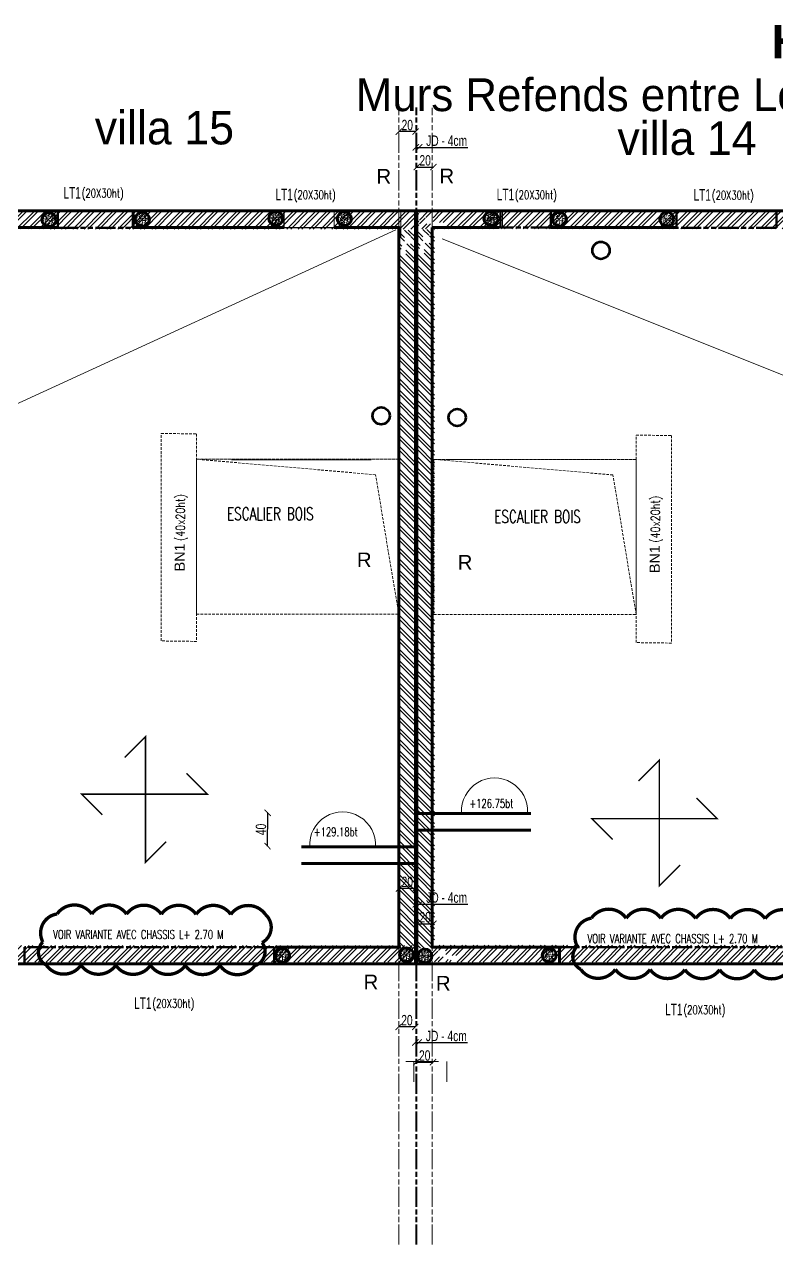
# Model space of a CAD drawing. Header units: metres. Extents: x -12536 to 12621, y -17191 to 9596.
# Drawn here: x -4904 to -4005, y -5494 to -4036 of the extents above; entities that cross this region are included whole.
import ezdxf
from ezdxf.enums import TextEntityAlignment as Align
from ezdxf.lldxf.tags import DXFTag

# ---------------------------------------------------------------- set-up
doc = ezdxf.new("R2010")
doc.units = ezdxf.units.M
doc.header["$MEASUREMENT"] = 0
doc.header["$PDMODE"] = 2
doc.header["$PDSIZE"] = 0.25
doc.linetypes.add('ACAD_ISO09W100', pattern=[45, 24, -3, 6, -3, 6, -3])
doc.linetypes.add('CACHE2', pattern=[4.7625, 3.175, -1.5875])
for name, color, linetype, lineweight in [('B-COT', 1, 'Continuous', 18), ('B-HAC', 8, 'Continuous', 9), ('B-HACH', 8, 'Continuous', 9), ('B-TEXT-BN', 3, 'Continuous', 20), ('B-TEXT-LINTEAU', 3, 'Continuous', 30), ('B-TEXT-NIVEAU', 3, 'Continuous', 20), ('B-TITRE BN', 7, 'Continuous', 60), ('B-titre linteau', 7, 'Continuous', 40), ('B-TITRE POTEAUX', 7, 'Continuous', 60), ('B-VOILE-BA', 7, 'Continuous', 60), ('DALLE', 5, 'Continuous', 9)]:
    doc.layers.add(name, color=color, linetype=linetype, lineweight=lineweight)
doc.layers.add('B-HATCH-RELEVE', color=7, linetype='Continuous')
doc.layers.add('Calque commun', color=7, linetype='Continuous')
doc.layers.add('B-REVISION', color=4, linetype='Continuous', plot=False)
doc.styles.add('A1', font='ROMANS.shx', dxfattribs={"width": 0.8, "height": 0.3})
doc.styles.add('Arial', font='arial.ttf', dxfattribs={"height": 0.128})
doc.styles.add('Arial Narrow', font='ARIALN.TTF', dxfattribs={"width": 0.5})
doc.styles.add('Century Gothic', font='GOTHICB.TTF', dxfattribs={"height": 0.4})
doc.styles.add('Century Gothic4', font='GOTHIC.TTF', dxfattribs={"height": 0.4})
doc.styles.add('TEXTE', font='arial.ttf', dxfattribs={"width": 0.7})
doc.styles.add('TEXTE100', font='romans.shx', dxfattribs={"width": 0.7, "height": 0.3})
tags = doc.linetypes.add('HIDDEN', pattern=[0.375, 0.25, -0.125]).pattern_tags.tags
tags[6:7] = [DXFTag(74, 4), DXFTag(75, 0), DXFTag(340, '0'), DXFTag(46, 1.0), DXFTag(50, 0.0), DXFTag(44, 0.0), DXFTag(45, 0.0)]
tags[4:5] = [DXFTag(74, 4), DXFTag(75, 0), DXFTag(340, '0'), DXFTag(46, 1.0), DXFTag(50, 0.0), DXFTag(44, 0.0), DXFTag(45, 0.0)]
tags = doc.linetypes.add('HIDDENX2', pattern=[0.75, 0.5, -0.25]).pattern_tags.tags
tags[6:7] = [DXFTag(74, 4), DXFTag(75, 0), DXFTag(340, '0'), DXFTag(46, 1.0), DXFTag(50, 0.0), DXFTag(44, 0.0), DXFTag(45, 0.0)]
tags[4:5] = [DXFTag(74, 4), DXFTag(75, 0), DXFTag(340, '0'), DXFTag(46, 1.0), DXFTag(50, 0.0), DXFTag(44, 0.0), DXFTag(45, 0.0)]
doc.dimstyles.new('COT 50', dxfattribs={"dimscale": 0.05, "dimtxt": 250, "dimasz": 150, "dimexe": 1, "dimexo": 2, "dimgap": 30, "dimtad": 1, "dimdec": 1, "dimrnd": 0.5, "dimzin": 12, "dimdsep": 46, "dimtxsty": 'TEXTE', "dimblk1": 'ARCHTICK', "dimblk2": 'ARCHTICK', "dimsah": 1, "dimcen": 0, "dimdle": 1.5, "dimclrd": 1, "dimclre": 1, "dimclrt": 3, "dimadec": 0, "dimazin": 0, "dimtfac": 1, "dimtdec": 1, "dimtmove": 0, "dimatfit": 3, "dimldrblk": 'ARCHTICK', "dimfxl": 1, "dimtolj": 1, "dimtzin": 0, "dimarcsym": 0})

# ---------------------------------------------------------------- blocks, each defined once
blk = doc.blocks.new('_ArchTick')
at = {"color": 0, "linetype": 'ByBlock', "const_width": 0.15}
blk.add_lwpolyline([(-0.5, -0.5), (0.5, 0.5)], dxfattribs=at)
blk = doc.blocks.new('*D1896')
at = {"layer": 'B-HATCH-RELEVE', "color": 1, "linetype": 'ByBlock', "lineweight": -2, "transparency": 16777216}
for p, q in [((-4436.2, -4182.5), (-4432.1, -4182.5)), ((-4436.1, -4182.5), (-4436.1, -4182.5)), ((-4432.1, -4182.5), (-4432.1, -4182.5)), ((-4432.1, -4182.5), (-4373.8, -4182.5))]:
    blk.add_line(p, q, dxfattribs=at)
at = {"layer": 'Defpoints', "color": 0, "transparency": 16777216}
for p in [(-4436.1, -4114.6), (-4432.1, -4114.6), (-4432.1, -4182.5)]:
    blk.add_point(p, dxfattribs=at)
at = {"layer": 'B-HATCH-RELEVE', "color": 1, "lineweight": -2, "transparency": 16777216, "xscale": 7.5, "yscale": 7.5, "zscale": 7.5, "rotation": 180}
blk.add_blockref('_ArchTick', (-4436.1, -4182.5), dxfattribs=at)
at = {"layer": 'B-HATCH-RELEVE', "color": 1, "lineweight": -2, "transparency": 16777216, "xscale": 7.5, "yscale": 7.5, "zscale": 7.5}
blk.add_blockref('_ArchTick', (-4432.1, -4182.5), dxfattribs=at)
at = {"layer": 'B-HATCH-RELEVE', "color": 3, "transparency": 16777216, "insert": (-4399.2, -4174.6), "char_height": 12.5, "attachment_point": 5, "style": 'TEXTE'}
blk.add_mtext('\\A1;JD - 4cm', dxfattribs=at)
blk = doc.blocks.new('*D1897')
at = {"layer": 'B-HATCH-RELEVE', "color": 1, "linetype": 'ByBlock', "lineweight": -2, "transparency": 16777216}
for p, q in [((-4456.3, -4163.7), (-4456.3, -4163.7)), ((-4436.2, -4163.7), (-4456.3, -4163.7)), ((-4436.3, -4163.7), (-4436.3, -4163.7))]:
    blk.add_line(p, q, dxfattribs=at)
at = {"layer": 'Defpoints', "color": 0, "transparency": 16777216}
for p in [(-4456.3, -4163.7), (-4456.3, -4163.8), (-4436.3, -4163.8)]:
    blk.add_point(p, dxfattribs=at)
at = {"layer": 'B-HATCH-RELEVE', "color": 1, "lineweight": -2, "transparency": 16777216, "xscale": 7.5, "yscale": 7.5, "zscale": 7.5, "rotation": 180}
blk.add_blockref('_ArchTick', (-4456.3, -4163.7), dxfattribs=at)
at = {"layer": 'B-HATCH-RELEVE', "color": 1, "lineweight": -2, "transparency": 16777216, "xscale": 7.5, "yscale": 7.5, "zscale": 7.5}
blk.add_blockref('_ArchTick', (-4436.3, -4163.7), dxfattribs=at)
at = {"layer": 'B-HATCH-RELEVE', "color": 3, "transparency": 16777216, "insert": (-4446.3, -4155.9), "char_height": 12.5, "attachment_point": 5, "style": 'TEXTE'}
blk.add_mtext('\\A1;20', dxfattribs=at)
blk = doc.blocks.new('*D1898')
at = {"layer": 'B-HATCH-RELEVE', "color": 1, "linetype": 'ByBlock', "lineweight": -2, "transparency": 16777216}
for p, q in [((-4434.9, -4206), (-4434.9, -4206)), ((-4434.9, -4206), (-4414.9, -4206)), ((-4415, -4206), (-4415, -4206))]:
    blk.add_line(p, q, dxfattribs=at)
at = {"layer": 'Defpoints', "color": 0, "transparency": 16777216}
for p in [(-4434.9, -4197.1), (-4415, -4197.1), (-4415, -4206)]:
    blk.add_point(p, dxfattribs=at)
at = {"layer": 'B-HATCH-RELEVE', "color": 1, "lineweight": -2, "transparency": 16777216, "xscale": 7.5, "yscale": 7.5, "zscale": 7.5, "rotation": 180}
blk.add_blockref('_ArchTick', (-4434.9, -4206), dxfattribs=at)
at = {"layer": 'B-HATCH-RELEVE', "color": 1, "lineweight": -2, "transparency": 16777216, "xscale": 7.5, "yscale": 7.5, "zscale": 7.5}
blk.add_blockref('_ArchTick', (-4415, -4206), dxfattribs=at)
at = {"layer": 'B-HATCH-RELEVE', "color": 3, "transparency": 16777216, "insert": (-4424.9, -4198.1), "char_height": 12.5, "attachment_point": 5, "style": 'TEXTE'}
blk.add_mtext('\\A1;20', dxfattribs=at)
blk = doc.blocks.new('*D1899')
at = {"layer": 'B-HATCH-RELEVE', "color": 1, "linetype": 'ByBlock', "lineweight": -2, "transparency": 16777216}
for p, q in [((-4613.4, -5017.8), (-4613.2, -4977.7)), ((-4613.2, -4977.8), (-4613.3, -4977.8)), ((-4613.4, -5017.7), (-4613.5, -5017.7))]:
    blk.add_line(p, q, dxfattribs=at)
at = {"layer": 'Defpoints', "color": 0, "transparency": 16777216}
for p in [(-4613.2, -4977.8), (-4434.8, -4978.6), (-4435, -5018.6)]:
    blk.add_point(p, dxfattribs=at)
at = {"layer": 'B-HATCH-RELEVE', "color": 1, "lineweight": -2, "transparency": 16777216, "xscale": 7.5, "yscale": 7.5, "zscale": 7.5}
for p, rotation in [((-4613.2, -4977.8), 89.7202631733042), ((-4613.4, -5017.7), 269.7202631733042)]:
    blk.add_blockref('_ArchTick', p, dxfattribs=dict(at, rotation=rotation))
at = {"layer": 'B-HATCH-RELEVE', "color": 3, "transparency": 16777216, "insert": (-4621.2, -4997.7), "char_height": 12.5, "attachment_point": 5, "rotation": 89.7203, "style": 'TEXTE'}
blk.add_mtext('\\A1;40', dxfattribs=at)
blk = doc.blocks.new('*D1900')
at = {"layer": 'B-HATCH-RELEVE', "color": 1, "linetype": 'ByBlock', "lineweight": -2, "transparency": 16777216}
for p, q in [((-4436.2, -5087.1), (-4432.1, -5087.1)), ((-4436.1, -5087.1), (-4436.1, -5087.1)), ((-4432.1, -5087.1), (-4432.1, -5087.1)), ((-4432.1, -5087.1), (-4373.8, -5087.1))]:
    blk.add_line(p, q, dxfattribs=at)
at = {"layer": 'Defpoints', "color": 0, "transparency": 16777216}
for p in [(-4436.1, -5019.2), (-4432.1, -5019.2), (-4432.1, -5087.1)]:
    blk.add_point(p, dxfattribs=at)
at = {"layer": 'B-HATCH-RELEVE', "color": 1, "lineweight": -2, "transparency": 16777216, "xscale": 7.5, "yscale": 7.5, "zscale": 7.5, "rotation": 180}
blk.add_blockref('_ArchTick', (-4436.1, -5087.1), dxfattribs=at)
at = {"layer": 'B-HATCH-RELEVE', "color": 1, "lineweight": -2, "transparency": 16777216, "xscale": 7.5, "yscale": 7.5, "zscale": 7.5}
blk.add_blockref('_ArchTick', (-4432.1, -5087.1), dxfattribs=at)
at = {"layer": 'B-HATCH-RELEVE', "color": 3, "transparency": 16777216, "insert": (-4399.2, -5079.2), "char_height": 12.5, "attachment_point": 5, "style": 'TEXTE'}
blk.add_mtext('\\A1;JD - 4cm', dxfattribs=at)
blk = doc.blocks.new('*D1901')
at = {"layer": 'B-HATCH-RELEVE', "color": 1, "linetype": 'ByBlock', "lineweight": -2, "transparency": 16777216}
for p, q in [((-4456.3, -5068.3), (-4456.3, -5068.3)), ((-4436.2, -5068.3), (-4456.3, -5068.3)), ((-4436.3, -5068.3), (-4436.3, -5068.3))]:
    blk.add_line(p, q, dxfattribs=at)
at = {"layer": 'Defpoints', "color": 0, "transparency": 16777216}
for p in [(-4456.3, -5068.3), (-4456.3, -5068.4), (-4436.3, -5068.4)]:
    blk.add_point(p, dxfattribs=at)
at = {"layer": 'B-HATCH-RELEVE', "color": 1, "lineweight": -2, "transparency": 16777216, "xscale": 7.5, "yscale": 7.5, "zscale": 7.5, "rotation": 180}
blk.add_blockref('_ArchTick', (-4456.3, -5068.3), dxfattribs=at)
at = {"layer": 'B-HATCH-RELEVE', "color": 1, "lineweight": -2, "transparency": 16777216, "xscale": 7.5, "yscale": 7.5, "zscale": 7.5}
blk.add_blockref('_ArchTick', (-4436.3, -5068.3), dxfattribs=at)
at = {"layer": 'B-HATCH-RELEVE', "color": 3, "transparency": 16777216, "insert": (-4446.3, -5060.5), "char_height": 12.5, "attachment_point": 5, "style": 'TEXTE'}
blk.add_mtext('\\A1;20', dxfattribs=at)
blk = doc.blocks.new('*D1902')
at = {"layer": 'B-HATCH-RELEVE', "color": 1, "linetype": 'ByBlock', "lineweight": -2, "transparency": 16777216}
for p, q in [((-4434.9, -5110.6), (-4434.9, -5110.6)), ((-4434.9, -5110.6), (-4414.9, -5110.6)), ((-4415, -5110.6), (-4415, -5110.6))]:
    blk.add_line(p, q, dxfattribs=at)
at = {"layer": 'Defpoints', "color": 0, "transparency": 16777216}
for p in [(-4434.9, -5101.7), (-4415, -5101.7), (-4415, -5110.6)]:
    blk.add_point(p, dxfattribs=at)
at = {"layer": 'B-HATCH-RELEVE', "color": 1, "lineweight": -2, "transparency": 16777216, "xscale": 7.5, "yscale": 7.5, "zscale": 7.5, "rotation": 180}
blk.add_blockref('_ArchTick', (-4434.9, -5110.6), dxfattribs=at)
at = {"layer": 'B-HATCH-RELEVE', "color": 1, "lineweight": -2, "transparency": 16777216, "xscale": 7.5, "yscale": 7.5, "zscale": 7.5}
blk.add_blockref('_ArchTick', (-4415, -5110.6), dxfattribs=at)
at = {"layer": 'B-HATCH-RELEVE', "color": 3, "transparency": 16777216, "insert": (-4424.9, -5102.7), "char_height": 12.5, "attachment_point": 5, "style": 'TEXTE'}
blk.add_mtext('\\A1;20', dxfattribs=at)
blk = doc.blocks.new('*D1947')
at = {"layer": 'B-HATCH-RELEVE', "color": 1, "linetype": 'ByBlock', "lineweight": -2, "transparency": 16777216}
for p, q in [((-4436.7, -5252.4), (-4432.5, -5252.4)), ((-4436.6, -5252.4), (-4436.6, -5252.5)), ((-4432.5, -5252.4), (-4432.5, -5252.5)), ((-4432.5, -5252.4), (-4374.2, -5252.4))]:
    blk.add_line(p, q, dxfattribs=at)
at = {"layer": 'Defpoints', "color": 0, "transparency": 16777216}
for p in [(-4436.6, -5184.6), (-4432.5, -5184.6), (-4432.5, -5252.4)]:
    blk.add_point(p, dxfattribs=at)
at = {"layer": 'B-HATCH-RELEVE', "color": 1, "lineweight": -2, "transparency": 16777216, "xscale": 7.5, "yscale": 7.5, "zscale": 7.5, "rotation": 180}
blk.add_blockref('_ArchTick', (-4436.6, -5252.4), dxfattribs=at)
at = {"layer": 'B-HATCH-RELEVE', "color": 1, "lineweight": -2, "transparency": 16777216, "xscale": 7.5, "yscale": 7.5, "zscale": 7.5}
blk.add_blockref('_ArchTick', (-4432.5, -5252.4), dxfattribs=at)
at = {"layer": 'B-HATCH-RELEVE', "color": 3, "transparency": 16777216, "insert": (-4399.6, -5244.6), "char_height": 12.5, "attachment_point": 5, "style": 'TEXTE'}
blk.add_mtext('\\A1;JD - 4cm', dxfattribs=at)
blk = doc.blocks.new('*D1948')
at = {"layer": 'B-HATCH-RELEVE', "color": 1, "linetype": 'ByBlock', "lineweight": -2, "transparency": 16777216}
for p, q in [((-4436.7, -5233.7), (-4456.8, -5233.7)), ((-4456.7, -5233.7), (-4456.7, -5233.6)), ((-4436.8, -5233.7), (-4436.8, -5233.6))]:
    blk.add_line(p, q, dxfattribs=at)
at = {"layer": 'Defpoints', "color": 0, "transparency": 16777216}
for p in [(-4456.7, -5233.7), (-4456.7, -5233.8), (-4436.8, -5233.8)]:
    blk.add_point(p, dxfattribs=at)
at = {"layer": 'B-HATCH-RELEVE', "color": 1, "lineweight": -2, "transparency": 16777216, "xscale": 7.5, "yscale": 7.5, "zscale": 7.5, "rotation": 180}
blk.add_blockref('_ArchTick', (-4456.7, -5233.7), dxfattribs=at)
at = {"layer": 'B-HATCH-RELEVE', "color": 1, "lineweight": -2, "transparency": 16777216, "xscale": 7.5, "yscale": 7.5, "zscale": 7.5}
blk.add_blockref('_ArchTick', (-4436.8, -5233.7), dxfattribs=at)
at = {"layer": 'B-HATCH-RELEVE', "color": 3, "transparency": 16777216, "insert": (-4446.7, -5225.8), "char_height": 12.5, "attachment_point": 5, "style": 'TEXTE'}
blk.add_mtext('\\A1;20', dxfattribs=at)
blk = doc.blocks.new('*D1949')
at = {"layer": 'B-HATCH-RELEVE', "color": 1, "linetype": 'ByBlock', "lineweight": -2, "transparency": 16777216}
for p, q in [((-4435.4, -5275.9), (-4415.4, -5275.9)), ((-4435.3, -5275.9), (-4435.3, -5276)), ((-4415.5, -5275.9), (-4415.5, -5276))]:
    blk.add_line(p, q, dxfattribs=at)
at = {"layer": 'Defpoints', "color": 0, "transparency": 16777216}
for p in [(-4435.3, -5267.1), (-4415.5, -5267.1), (-4415.5, -5275.9)]:
    blk.add_point(p, dxfattribs=at)
at = {"layer": 'B-HATCH-RELEVE', "color": 1, "lineweight": -2, "transparency": 16777216, "xscale": 7.5, "yscale": 7.5, "zscale": 7.5, "rotation": 180}
blk.add_blockref('_ArchTick', (-4435.3, -5275.9), dxfattribs=at)
at = {"layer": 'B-HATCH-RELEVE', "color": 1, "lineweight": -2, "transparency": 16777216, "xscale": 7.5, "yscale": 7.5, "zscale": 7.5}
blk.add_blockref('_ArchTick', (-4415.5, -5275.9), dxfattribs=at)
at = {"layer": 'B-HATCH-RELEVE', "color": 3, "transparency": 16777216, "insert": (-4425.4, -5268), "char_height": 12.5, "attachment_point": 5, "style": 'TEXTE'}
blk.add_mtext('\\A1;20', dxfattribs=at)

msp = doc.modelspace()

# ---------------------------------------------------------------- hatches: boundary and pattern name
at = {"layer": 'B-HAC'}
h = msp.add_hatch(dxfattribs=at)
h.set_pattern_fill('ANSI32', color=256)
h.set_pattern_definition([(45, (-67974.103, 87824.6525), (-6.7351921, 6.7351921), []), (45, (-67969.613, 87824.6525), (-6.7351921, 6.7351921), [])])
h.paths.add_polyline_path([(-5091.402, -4260.019), (-4432.559, -4260.095), (-4432.559, -4280.095), (-5091.402, -4280.019)])
h.paths.add_polyline_path([(-5072.24, -4277.933), (-5072.166, -4272.425), (-5061.822, -4272.425), (-5061.897, -4277.933)], flags=16)
h.paths.add_polyline_path([(-5084.397, -4274.024), (-5084.442, -4266.191), (-5075.17, -4266.165), (-5075.125, -4273.998)], flags=16)
h = msp.add_hatch(dxfattribs=at)
h.set_pattern_fill('ANSI32', color=256)
h.set_pattern_definition([(45, (-67314.432, 87824.695), (-6.7351921, 6.7351921), []), (45, (-67309.942, 87824.695), (-6.7351921, 6.7351921), [])])
h.paths.add_polyline_path([(-4431.731, -4259.976), (-3772.887, -4260.052), (-3772.887, -4280.052), (-4431.731, -4279.976)])
h.paths.add_polyline_path([(-4412.569, -4277.891), (-4412.494, -4272.382), (-4402.151, -4272.382), (-4402.225, -4277.891)], flags=16)
h.paths.add_polyline_path([(-4424.726, -4273.981), (-4424.771, -4266.148), (-4415.499, -4266.122), (-4415.454, -4273.955)], flags=16)
h = msp.add_hatch(dxfattribs=at)
h.set_pattern_fill('ANSI32', color=256, angle=-90)
h.set_pattern_definition([(315, (87648.974, 58601.334), (6.7351921, 6.7351921), []), (315, (87648.974, 58596.844), (6.7351921, 6.7351921), [])])
h.paths.add_polyline_path([(-4435.697, -4281.367), (-4435.773, -5140.45), (-4455.773, -5140.45), (-4455.697, -4281.367)])
h.paths.add_polyline_path([(-4453.612, -4300.529), (-4448.103, -4300.604), (-4448.103, -4310.947), (-4453.612, -4310.873)], flags=16)
h.paths.add_polyline_path([(-4449.703, -4288.372), (-4441.869, -4288.328), (-4441.843, -4297.599), (-4449.677, -4297.644)], flags=16)
h = msp.add_hatch(dxfattribs=at)
h.set_pattern_fill('ANSI32', color=256, angle=-90)
h.set_pattern_definition([(315, (87671.024, 58602.068), (6.7351921, 6.7351921), []), (315, (87671.024, 58597.578), (6.7351921, 6.7351921), [])])
h.paths.add_polyline_path([(-4413.647, -4280.633), (-4413.723, -5139.716), (-4433.723, -5139.716), (-4433.647, -4280.633)])
h.paths.add_polyline_path([(-4431.562, -4299.795), (-4426.053, -4299.87), (-4426.053, -4310.213), (-4431.562, -4310.138)], flags=16)
h.paths.add_polyline_path([(-4427.652, -4287.638), (-4419.819, -4287.593), (-4419.793, -4296.865), (-4427.626, -4296.91)], flags=16)
h = msp.add_hatch(dxfattribs=at)
h.set_pattern_fill('ANSI32', color=256)
h.set_pattern_definition([(45, (-67979.164, 86948.46), (-6.7351921, 6.7351921), []), (45, (-67974.674, 86948.46), (-6.7351921, 6.7351921), [])])
h.paths.add_polyline_path([(-5096.463, -5136.211), (-4437.619, -5136.287), (-4437.619, -5156.287), (-5096.463, -5156.211)])
h.paths.add_polyline_path([(-5077.301, -5154.126), (-5077.226, -5148.617), (-5066.883, -5148.617), (-5066.958, -5154.126)], flags=16)
h.paths.add_polyline_path([(-5089.458, -5150.216), (-5089.503, -5142.383), (-5080.231, -5142.357), (-5080.186, -5150.19)], flags=16)
h = msp.add_hatch(dxfattribs=at)
h.set_pattern_fill('ANSI32', color=256)
h.set_pattern_definition([(45, (-67299.323, 86948.525), (-6.7351921, 6.7351921), []), (45, (-67294.833, 86948.525), (-6.7351921, 6.7351921), [])])
h.paths.add_polyline_path([(-4416.622, -5136.146), (-3757.779, -5136.222), (-3757.779, -5156.222), (-4416.622, -5156.146)])
h.paths.add_polyline_path([(-4397.46, -5154.061), (-4397.385, -5148.552), (-4387.042, -5148.552), (-4387.117, -5154.061)], flags=16)
h.paths.add_polyline_path([(-4409.617, -5150.151), (-4409.662, -5142.318), (-4400.39, -5142.292), (-4400.345, -5150.125)], flags=16)
at = {"layer": 'B-HACH', "ltscale": 0.225}
h = msp.add_hatch(dxfattribs=at)
h.set_pattern_fill('AR-CONC', color=256, scale=0.028, style=0)
h.set_pattern_definition([(50, (3059.8837, 7067.493), (5.1011707, -0.4462944), [0.5334, -5.8674]), (355, (3059.8837, 7067.493), (-0.9867991, 5.349586), [0.42672, -4.69392]), (100.451, (3060.309, 7067.456), (4.11439, 4.9032673), [0.45332, -4.98652]), (46.1842, (3059.884, 7068.9154), (7.5902131, -1.1771852), [0.8001, -8.8011]), (96.6356, (3060.516, 7068.817), (6.6473186, 6.9279156), [0.67998, -7.47978]), (351.184, (3059.884, 7068.9154), (6.647329, 6.9279033), [0.64008, -7.04088]), (21, (3060.595, 7068.56), (4.2452166, -2.8634345), [0.5334, -5.8674]), (326, (3060.595, 7068.56), (1.7304568, 5.157263), [0.42672, -4.69392]), (71.4514, (3060.9487, 7068.321), (5.9756617, 2.29384), [0.45332, -4.98652]), (37.5, (3059.8837, 7067.493), (0.0864809, 2.3675411), [0, -4.637024, 0, -4.76504, 0, -4.7117]), (7.5, (3059.8837, 7067.493), (1.87095055, 2.8050561), [0, -2.716784, 0, -4.530344, 0, -1.79578]), (327.5, (3058.2977, 7067.493), (3.79653666, -0.16040483), [0, -1.778, 0, -5.54736, 0, -7.36092]), (317.5, (3057.5865, 7067.493), (4.1476171, 0.71194175), [0, -2.3114, 0, -3.684016, 0, -5.22732])])
h.paths.add_polyline_path([(-4866.304, -4268.97, 1), (-4883.104, -4268.97, 1)])
h = msp.add_hatch(dxfattribs=at)
h.set_pattern_fill('AR-CONC', color=256, scale=0.028, style=0)
h.set_pattern_definition([(50, (3171.494, 7068.0244), (5.1011707, -0.4462944), [0.5334, -5.8674]), (355, (3171.494, 7068.0244), (-0.9867991, 5.349586), [0.42672, -4.69392]), (100.451, (3171.919, 7067.987), (4.11439, 4.9032673), [0.45332, -4.98652]), (46.1842, (3171.494, 7069.447), (7.5902131, -1.1771852), [0.8001, -8.8011]), (96.6356, (3172.1265, 7069.349), (6.6473186, 6.9279156), [0.67998, -7.47978]), (351.184, (3171.494, 7069.447), (6.647329, 6.9279033), [0.64008, -7.04088]), (21, (3172.205, 7069.091), (4.2452166, -2.8634345), [0.5334, -5.8674]), (326, (3172.205, 7069.091), (1.7304568, 5.157263), [0.42672, -4.69392]), (71.4514, (3172.559, 7068.8526), (5.9756617, 2.29384), [0.45332, -4.98652]), (37.5, (3171.494, 7068.0244), (0.0864809, 2.3675411), [0, -4.637024, 0, -4.76504, 0, -4.7117]), (7.5, (3171.494, 7068.0244), (1.87095055, 2.8050561), [0, -2.716784, 0, -4.530344, 0, -1.79578]), (327.5, (3169.908, 7068.0244), (3.79653666, -0.16040483), [0, -1.778, 0, -5.54736, 0, -7.36092]), (317.5, (3169.1968, 7068.0244), (4.1476171, 0.71194175), [0, -2.3114, 0, -3.684016, 0, -5.22732])])
h.paths.add_polyline_path([(-4754.693, -4268.439, 1), (-4771.493, -4268.439, 1)])
h = msp.add_hatch(dxfattribs=at)
h.set_pattern_fill('AR-CONC', color=256, scale=0.028, style=0)
h.set_pattern_definition([(50, (3330.986, 7068.9457), (5.1011707, -0.4462944), [0.5334, -5.8674]), (355, (3330.986, 7068.946), (-0.9867991, 5.349586), [0.42672, -4.69392]), (100.451, (3331.411, 7068.9086), (4.11439, 4.9032673), [0.45332, -4.98652]), (46.1842, (3330.986, 7070.368), (7.5902131, -1.1771852), [0.8001, -8.8011]), (96.6356, (3331.6184, 7070.27), (6.6473186, 6.9279156), [0.67998, -7.47978]), (351.184, (3330.986, 7070.368), (6.647329, 6.9279033), [0.64008, -7.04088]), (21, (3331.697, 7070.0125), (4.2452166, -2.8634345), [0.5334, -5.8674]), (326, (3331.697, 7070.0125), (1.7304568, 5.157263), [0.42672, -4.69392]), (71.4514, (3332.051, 7069.774), (5.9756617, 2.29384), [0.45332, -4.98652]), (37.5, (3330.986, 7068.9457), (0.0864809, 2.3675411), [0, -4.637024, 0, -4.76504, 0, -4.7117]), (7.5, (3330.986, 7068.9457), (1.87095055, 2.8050561), [0, -2.716784, 0, -4.530344, 0, -1.79578]), (327.5, (3329.4, 7068.9457), (3.79653666, -0.16040483), [0, -1.778, 0, -5.54736, 0, -7.36092]), (317.5, (3328.6888, 7068.9457), (4.1476171, 0.71194175), [0, -2.3114, 0, -3.684016, 0, -5.22732])])
h.paths.add_polyline_path([(-4595.201, -4267.518, 1), (-4612.001, -4267.518, 1)])
h = msp.add_hatch(dxfattribs=at)
h.set_pattern_fill('AR-CONC', color=256, scale=0.028, style=0)
h.set_pattern_definition([(50, (3413.042, 7068.63), (5.1011707, -0.4462944), [0.5334, -5.8674]), (355, (3413.042, 7068.63), (-0.9867991, 5.349586), [0.42672, -4.69392]), (100.451, (3413.467, 7068.5926), (4.11439, 4.9032673), [0.45332, -4.98652]), (46.1842, (3413.042, 7070.052), (7.5902131, -1.1771852), [0.8001, -8.8011]), (96.6356, (3413.6745, 7069.954), (6.6473186, 6.9279156), [0.67998, -7.47978]), (351.184, (3413.042, 7070.052), (6.647329, 6.9279033), [0.64008, -7.04088]), (21, (3413.753, 7069.6966), (4.2452166, -2.8634345), [0.5334, -5.8674]), (326, (3413.753, 7069.6966), (1.7304568, 5.157263), [0.42672, -4.69392]), (71.4514, (3414.107, 7069.458), (5.9756617, 2.29384), [0.45332, -4.98652]), (37.5, (3413.042, 7068.6298), (0.0864809, 2.3675411), [0, -4.637024, 0, -4.76504, 0, -4.7117]), (7.5, (3413.042, 7068.6298), (1.87095055, 2.8050561), [0, -2.716784, 0, -4.530344, 0, -1.79578]), (327.5, (3411.456, 7068.6298), (3.79653666, -0.16040483), [0, -1.778, 0, -5.54736, 0, -7.36092]), (317.5, (3410.7448, 7068.6298), (4.1476171, 0.71194175), [0, -2.3114, 0, -3.684016, 0, -5.22732])])
h.paths.add_polyline_path([(-4513.145, -4267.833, 1), (-4529.945, -4267.833, 1)])
h = msp.add_hatch(dxfattribs=at)
h.set_pattern_fill('AR-CONC', color=256, scale=0.028, style=0)
h.set_pattern_definition([(50, (3588.4246, 7068.817), (5.1011707, -0.4462944), [0.5334, -5.8674]), (355, (3588.4246, 7068.817), (-0.9867991, 5.349586), [0.42672, -4.69392]), (100.451, (3588.8497, 7068.78), (4.11439, 4.9032673), [0.45332, -4.98652]), (46.1842, (3588.4246, 7070.2394), (7.5902131, -1.1771852), [0.8001, -8.8011]), (96.6356, (3589.057, 7070.141), (6.6473186, 6.9279156), [0.67998, -7.47978]), (351.184, (3588.425, 7070.2394), (6.647329, 6.9279033), [0.64008, -7.04088]), (21, (3589.136, 7069.884), (4.2452166, -2.8634345), [0.5334, -5.8674]), (326, (3589.136, 7069.884), (1.7304568, 5.157263), [0.42672, -4.69392]), (71.4514, (3589.4896, 7069.645), (5.9756617, 2.29384), [0.45332, -4.98652]), (37.5, (3588.4246, 7068.817), (0.0864809, 2.3675411), [0, -4.637024, 0, -4.76504, 0, -4.7117]), (7.5, (3588.4246, 7068.817), (1.87095055, 2.8050561), [0, -2.716784, 0, -4.530344, 0, -1.79578]), (327.5, (3586.8386, 7068.817), (3.79653666, -0.16040483), [0, -1.778, 0, -5.54736, 0, -7.36092]), (317.5, (3586.1274, 7068.817), (4.1476171, 0.71194175), [0, -2.3114, 0, -3.684016, 0, -5.22732])])
h.paths.add_polyline_path([(-4337.763, -4267.646, 1), (-4354.563, -4267.646, 1)])
h = msp.add_hatch(dxfattribs=at)
h.set_pattern_fill('AR-CONC', color=256, scale=0.028, style=0)
h.set_pattern_definition([(50, (3670.3193, 7067.979), (5.1011707, -0.4462944), [0.5334, -5.8674]), (355, (3670.3193, 7067.979), (-0.9867991, 5.349586), [0.42672, -4.69392]), (100.451, (3670.7444, 7067.9416), (4.11439, 4.9032673), [0.45332, -4.98652]), (46.1842, (3670.319, 7069.401), (7.5902131, -1.1771852), [0.8001, -8.8011]), (96.6356, (3670.952, 7069.303), (6.6473186, 6.9279156), [0.67998, -7.47978]), (351.184, (3670.319, 7069.401), (6.647329, 6.9279033), [0.64008, -7.04088]), (21, (3671.0305, 7069.0456), (4.2452166, -2.8634345), [0.5334, -5.8674]), (326, (3671.0305, 7069.0456), (1.7304568, 5.157263), [0.42672, -4.69392]), (71.4514, (3671.384, 7068.807), (5.9756617, 2.29384), [0.45332, -4.98652]), (37.5, (3670.3193, 7067.9788), (0.0864809, 2.3675411), [0, -4.637024, 0, -4.76504, 0, -4.7117]), (7.5, (3670.3193, 7067.9788), (1.87095055, 2.8050561), [0, -2.716784, 0, -4.530344, 0, -1.79578]), (327.5, (3668.7333, 7067.9788), (3.79653666, -0.16040483), [0, -1.778, 0, -5.54736, 0, -7.36092]), (317.5, (3668.022, 7067.979), (4.1476171, 0.71194175), [0, -2.3114, 0, -3.684016, 0, -5.22732])])
h.paths.add_polyline_path([(-4255.868, -4268.484, 1), (-4272.668, -4268.484, 1)])
h = msp.add_hatch(dxfattribs=at)
h.set_pattern_fill('AR-CONC', color=256, scale=0.028, style=0)
h.set_pattern_definition([(50, (3798.7035, 7068.2298), (5.1011707, -0.4462944), [0.5334, -5.8674]), (355, (3798.7035, 7068.23), (-0.9867991, 5.349586), [0.42672, -4.69392]), (100.451, (3799.1286, 7068.1926), (4.11439, 4.9032673), [0.45332, -4.98652]), (46.1842, (3798.7035, 7069.652), (7.5902131, -1.1771852), [0.8001, -8.8011]), (96.6356, (3799.336, 7069.554), (6.6473186, 6.9279156), [0.67998, -7.47978]), (351.184, (3798.7035, 7069.652), (6.647329, 6.9279033), [0.64008, -7.04088]), (21, (3799.4147, 7069.2966), (4.2452166, -2.8634345), [0.5334, -5.8674]), (326, (3799.4147, 7069.2966), (1.7304568, 5.157263), [0.42672, -4.69392]), (71.4514, (3799.7684, 7069.058), (5.9756617, 2.29384), [0.45332, -4.98652]), (37.5, (3798.7035, 7068.2298), (0.0864809, 2.3675411), [0, -4.637024, 0, -4.76504, 0, -4.7117]), (7.5, (3798.7035, 7068.2298), (1.87095055, 2.8050561), [0, -2.716784, 0, -4.530344, 0, -1.79578]), (327.5, (3797.1175, 7068.2298), (3.79653666, -0.16040483), [0, -1.778, 0, -5.54736, 0, -7.36092]), (317.5, (3796.4063, 7068.2298), (4.1476171, 0.71194175), [0, -2.3114, 0, -3.684016, 0, -5.22732])])
h.paths.add_polyline_path([(-4127.484, -4268.233, 1), (-4144.284, -4268.233, 1)])
h = msp.add_hatch(dxfattribs=at)
h.set_pattern_fill('AR-CONC', color=256, scale=0.028, style=0)
h.set_pattern_definition([(50, (3339.182, 6187.855), (5.1011707, -0.4462944), [0.5334, -5.8674]), (355, (3339.182, 6187.855), (-0.9867991, 5.349586), [0.42672, -4.69392]), (100.451, (3339.607, 6187.818), (4.11439, 4.9032673), [0.45332, -4.98652]), (46.1842, (3339.182, 6189.2775), (7.5902131, -1.1771852), [0.8001, -8.8011]), (96.6356, (3339.814, 6189.1794), (6.6473186, 6.9279156), [0.67998, -7.47978]), (351.184, (3339.182, 6189.2775), (6.647329, 6.9279033), [0.64008, -7.04088]), (21, (3339.893, 6188.922), (4.2452166, -2.8634345), [0.5334, -5.8674]), (326, (3339.893, 6188.922), (1.7304568, 5.157263), [0.42672, -4.69392]), (71.4514, (3340.247, 6188.6833), (5.9756617, 2.29384), [0.45332, -4.98652]), (37.5, (3339.1818, 6187.8551), (0.0864809, 2.3675411), [0, -4.637024, 0, -4.76504, 0, -4.7117]), (7.5, (3339.1818, 6187.855), (1.87095055, 2.8050561), [0, -2.716784, 0, -4.530344, 0, -1.79578]), (327.5, (3337.5958, 6187.8551), (3.79653666, -0.16040483), [0, -1.778, 0, -5.54736, 0, -7.36092]), (317.5, (3336.8846, 6187.855), (4.1476171, 0.71194175), [0, -2.3114, 0, -3.684016, 0, -5.22732])])
h.paths.add_polyline_path([(-4587.005, -5148.608, 1), (-4603.805, -5148.608, 1)])
h = msp.add_hatch(dxfattribs=at)
h.set_pattern_fill('AR-CONC', color=256, scale=0.028, style=0)
h.set_pattern_definition([(50, (3487.47, 6188.8303), (5.1011707, -0.4462944), [0.5334, -5.8674]), (355, (3487.47, 6188.83), (-0.9867991, 5.349586), [0.42672, -4.69392]), (100.451, (3487.895, 6188.793), (4.11439, 4.9032673), [0.45332, -4.98652]), (46.1842, (3487.47, 6190.2527), (7.5902131, -1.1771852), [0.8001, -8.8011]), (96.6356, (3488.1026, 6190.1546), (6.6473186, 6.9279156), [0.67998, -7.47978]), (351.184, (3487.47, 6190.253), (6.647329, 6.9279033), [0.64008, -7.04088]), (21, (3488.1812, 6189.897), (4.2452166, -2.8634345), [0.5334, -5.8674]), (326, (3488.181, 6189.897), (1.7304568, 5.157263), [0.42672, -4.69392]), (71.4514, (3488.535, 6189.6584), (5.9756617, 2.29384), [0.45332, -4.98652]), (37.5, (3487.47, 6188.8303), (0.0864809, 2.3675411), [0, -4.637024, 0, -4.76504, 0, -4.7117]), (7.5, (3487.47, 6188.8303), (1.87095055, 2.8050561), [0, -2.716784, 0, -4.530344, 0, -1.79578]), (327.5, (3485.884, 6188.8303), (3.79653666, -0.16040483), [0, -1.778, 0, -5.54736, 0, -7.36092]), (317.5, (3485.173, 6188.8303), (4.1476171, 0.71194175), [0, -2.3114, 0, -3.684016, 0, -5.22732])])
h.paths.add_polyline_path([(-4438.717, -5147.633, 1), (-4455.517, -5147.633, 1)])
h = msp.add_hatch(dxfattribs=at)
h.set_pattern_fill('AR-CONC', color=256, scale=0.028, style=0)
h.set_pattern_definition([(50, (3509.4397, 6187.3667), (5.1011707, -0.4462944), [0.5334, -5.8674]), (355, (3509.4397, 6187.3667), (-0.9867991, 5.349586), [0.42672, -4.69392]), (100.451, (3509.865, 6187.3295), (4.11439, 4.9032673), [0.45332, -4.98652]), (46.1842, (3509.4397, 6188.789), (7.5902131, -1.1771852), [0.8001, -8.8011]), (96.6356, (3510.072, 6188.691), (6.6473186, 6.9279156), [0.67998, -7.47978]), (351.184, (3509.44, 6188.789), (6.647329, 6.9279033), [0.64008, -7.04088]), (21, (3510.151, 6188.4335), (4.2452166, -2.8634345), [0.5334, -5.8674]), (326, (3510.151, 6188.4335), (1.7304568, 5.157263), [0.42672, -4.69392]), (71.4514, (3510.5046, 6188.195), (5.9756617, 2.29384), [0.45332, -4.98652]), (37.5, (3509.4397, 6187.3667), (0.0864809, 2.3675411), [0, -4.637024, 0, -4.76504, 0, -4.7117]), (7.5, (3509.4397, 6187.3667), (1.87095055, 2.8050561), [0, -2.716784, 0, -4.530344, 0, -1.79578]), (327.5, (3507.8537, 6187.3667), (3.79653666, -0.16040483), [0, -1.778, 0, -5.54736, 0, -7.36092]), (317.5, (3507.1425, 6187.3667), (4.1476171, 0.71194175), [0, -2.3114, 0, -3.684016, 0, -5.22732])])
h.paths.add_polyline_path([(-4416.748, -5149.097, 1), (-4433.548, -5149.097, 1)])
h = msp.add_hatch(dxfattribs=at)
h.set_pattern_fill('AR-CONC', color=256, scale=0.028, style=0)
h.set_pattern_definition([(50, (3658.045, 6188.3935), (5.1011707, -0.4462944), [0.5334, -5.8674]), (355, (3658.045, 6188.3935), (-0.9867991, 5.349586), [0.42672, -4.69392]), (100.451, (3658.47, 6188.3564), (4.11439, 4.9032673), [0.45332, -4.98652]), (46.1842, (3658.045, 6189.816), (7.5902131, -1.1771852), [0.8001, -8.8011]), (96.6356, (3658.6776, 6189.718), (6.6473186, 6.9279156), [0.67998, -7.47978]), (351.184, (3658.045, 6189.816), (6.647329, 6.9279033), [0.64008, -7.04088]), (21, (3658.7563, 6189.4603), (4.2452166, -2.8634345), [0.5334, -5.8674]), (326, (3658.7563, 6189.4603), (1.7304568, 5.157263), [0.42672, -4.69392]), (71.4514, (3659.11, 6189.2217), (5.9756617, 2.29384), [0.45332, -4.98652]), (37.5, (3658.0451, 6188.3935), (0.0864809, 2.3675411), [0, -4.637024, 0, -4.76504, 0, -4.7117]), (7.5, (3658.045, 6188.3935), (1.87095055, 2.8050561), [0, -2.716784, 0, -4.530344, 0, -1.79578]), (327.5, (3656.4591, 6188.3935), (3.79653666, -0.16040483), [0, -1.778, 0, -5.54736, 0, -7.36092]), (317.5, (3655.748, 6188.3935), (4.1476171, 0.71194175), [0, -2.3114, 0, -3.684016, 0, -5.22732])])
h.paths.add_polyline_path([(-4268.142, -5148.07, 1), (-4284.942, -5148.07, 1)])

# ---------------------------------------------------------------- linework, layer by layer
at = {"layer": 'B-COT', "linetype": 'ACAD_ISO09W100'}
for p, q in [((-4456.243, -5493.915), (-4456.243, -4134.585)), ((-4436.243, -5493.915), (-4436.243, -4134.738)), ((-4434.782, -5493.915), (-4434.782, -4134.756)), ((-4416.646, -5493.915), (-4416.646, -4135.183))]:
    msp.add_line(p, q, dxfattribs=at)
at = {"layer": 'B-COT', "color": 6, "linetype": 'ACAD_ISO09W100', "lineweight": 50}
for points in [[(-4864.126, -4278.634), (-4774.353, -4278.634), (-4774.353, -4258.329), (-4864.126, -4258.329)], [(-4334.759, -4258.203), (-4274.524, -4258.203), (-4274.524, -4278.43), (-4334.759, -4278.43)], [(-4124.207, -4258.321), (-4004.948, -4258.321), (-4004.948, -4278.551), (-4124.207, -4278.551)], [(-4605.458, -5138.382), (-4904.062, -5138.382), (-4904.062, -5158.514), (-4605.458, -5158.514)], [(-4264.435, -5138.502), (-3964.345, -5138.502), (-3964.345, -5158.535), (-4264.435, -5158.535)]]:
    msp.add_lwpolyline(points, close=True, dxfattribs=at)
at = {"layer": 'B-COT'}
msp.add_lwpolyline([(-4594.036, -4258.127), (-4533.649, -4258.127), (-4533.649, -4278.792), (-4594.036, -4278.792)], close=True, dxfattribs=at)
at = {"layer": 'B-COT', "color": 3, "linetype": 'CACHE2'}
for points in [[(-4740.404, -4524.414), (-4698.143, -4524.943), (-4698.143, -4772.943), (-4740.404, -4772.414)], [(-4172.404, -4526.414), (-4130.143, -4526.943), (-4130.143, -4774.943), (-4172.404, -4774.414)]]:
    msp.add_lwpolyline(points, close=True, dxfattribs=at)
at = {"layer": 'B-COT', "color": 5, "lineweight": 53}
for centre in [(-4214.705, -4305.64), (-4477.485, -4503.404), (-4386.624, -4505.312)]:
    msp.add_circle(centre, 10.269, dxfattribs=at)
at = {"layer": 'B-REVISION', "lineweight": 20, "const_width": 4, "elevation": -34.014}
for points in [[(-4628.669, -5160.529, -0.52056705), (-4670.219, -5160.406, -0.52056705), (-4711.769, -5160.284, -0.52056705), (-4753.32, -5160.161, -0.52056705), (-4794.87, -5160.039, -0.52056705), (-4836.42, -5159.916, -0.52056705), (-4877.971, -5159.794, -0.52056705), (-4882.038, -5132.308, -0.52056705), (-4865.076, -5098.748, -0.52056705), (-4823.525, -5098.871, -0.52056705), (-4781.975, -5098.993, -0.52056705), (-4740.425, -5099.116, -0.52056705), (-4698.874, -5099.238, -0.52056705), (-4657.324, -5099.361, -0.52056705), (-4615.773, -5099.483, -0.52056705), (-4619.945, -5132.983, -0.52056705)], [(-3989.669, -5165.529, -0.52056705), (-4031.219, -5165.406, -0.52056705), (-4072.769, -5165.284, -0.52056705), (-4114.32, -5165.161, -0.52056705), (-4155.87, -5165.039, -0.52056705), (-4197.42, -5164.916, -0.52056705), (-4238.971, -5164.794, -0.52056705), (-4243.038, -5137.308, -0.52056705), (-4226.076, -5103.748, -0.52056705), (-4184.525, -5103.871, -0.52056705), (-4142.975, -5103.993, -0.52056705), (-4101.425, -5104.116, -0.52056705), (-4059.874, -5104.238, -0.52056705), (-4018.324, -5104.361, -0.52056705), (-3976.773, -5104.483, -0.52056705), (-3980.945, -5137.983, -0.52056705)]]:
    msp.add_lwpolyline(points, format="xyb", close=True, dxfattribs=at)
at = {"layer": 'B-TEXT-NIVEAU', "color": 6}
for p, q in [((-5416.958, -4720.064, -34.014), (-4460, -4280.855)), ((-4404.382, -4291.874), (-3416.214, -4686.652, -34.014))]:
    msp.add_line(p, q, dxfattribs=at)
for centre in [(-4341.929, -4975.601, -23.81), (-4523.613, -5016.28, -23.81)]:
    msp.add_arc(centre, 39.445, 356.688536, 183.311464, dxfattribs=at)
at = {"layer": 'B-VOILE-BA'}
for p, q in [((-4436.263, -5158.276), (-4436.263, -4258.292)), ((-4434.804, -5158.276), (-4434.804, -4258.243)), ((-4434.785, -4258.348), (-3774.191, -4258.351)), ((-5074.177, -4278.11), (-4864.177, -4278.11)), ((-4416.38, -4278.11), (-4416.38, -4663.165)), ((-4335.851, -4278.11), (-4416.259, -4278.11)), ((-4274.426, -4278.445), (-4124.693, -4278.445)), ((-4456.224, -5138.317), (-4456.224, -4409.948)), ((-4416.663, -5138.779), (-4416.663, -4663.171)), ((-4434.786, -4978.558), (-4298.334, -4978.558)), ((-4434.786, -4998.558), (-4298.334, -4998.558)), ((-4572.728, -5018.558), (-4436.275, -5018.558)), ((-4572.728, -5038.558), (-4436.275, -5038.558)), ((-4604.269, -5138.292), (-4454.27, -5138.317)), ((-4416.351, -5138.317), (-4261.351, -5138.317)), ((-4264.398, -5138.292), (-4264.398, -5158.292))]:
    msp.add_line(p, q, dxfattribs=at)
for points in [[(-4774.177, -4258.11, 0), (-4774.177, -4278.11, 0), (-4593.671, -4278.11, 0)], [(-4533.671, -4278.11, 0), (-4456.3, -4278.11, 0), (-4456.237, -4663.165, 0), (-4456.237, -4663.165, 0)]]:
    msp.add_polyline3d(points, dxfattribs=at)
for centre in [(-4874.704, -4268.97), (-4763.093, -4268.439), (-4603.601, -4267.518), (-4521.545, -4267.833), (-4346.163, -4267.646), (-4264.268, -4268.484), (-4135.884, -4268.233), (-4595.405, -5148.608), (-4447.117, -5147.633), (-4425.148, -5149.097), (-4276.542, -5148.07)]:
    msp.add_circle(centre, 8.4, dxfattribs=at)
for points, invisible_edges in [([(-3774.118, -4441.831), (-3774.118, -4258.123), (-5096.396, -4441.831)], 14), ([(-4436.263, -4258.292), (-5094.269, -4258.292), (-5094.269, -4441.831)], 12), ([(-5072.269, -5158.292), (-4436.314, -5158.292), (-3771.991, -4441.831)], 14), ([(-4438.35, -5158.292), (-3800.989, -5158.292), (-3136.666, -4441.831)], 14)]:
    msp.add_3dface(points, dxfattribs=dict(at, invisible_edges=invisible_edges))
at = {"layer": 'Calque commun', "color": 7, "linetype": 'Continuous', "lineweight": 20}
for p, q in [((-5094.177, -4258.11), (-4864.177, -4258.11)), ((-4774.177, -4258.11), (-4454.177, -4258.11)), ((-4593.671, -4258.152), (-4593.671, -4278.174)), ((-4533.671, -4258.152), (-4533.671, -4278.151)), ((-4274.406, -4257.021), (-4274.406, -4277.021)), ((-4274.406, -4258.11), (-4124.307, -4258.11))]:
    msp.add_line(p, q, dxfattribs=at)
at = {"layer": 'Calque commun', "color": 7, "linetype": 'Continuous', "lineweight": 5}
for p, q in [((-4454.177, -4290.111), (-4454.177, -4258.11)), ((-4774.177, -4278.11), (-4454.177, -4278.11)), ((-4412.69, -4278.11), (-4332.282, -4278.11)), ((-4456.457, -4670.498), (-4456.457, -4740.5))]:
    msp.add_line(p, q, dxfattribs=at)
at = {"layer": 'Calque commun', "color": 12, "linetype": 'Continuous', "lineweight": 20}
for p, q in [((-4332.282, -4258.152), (-4332.282, -4278.151)), ((-4124.307, -4258.11), (-4124.307, -4278.11)), ((-4410.129, -4663.165), (-4410.129, -4663.165))]:
    msp.add_line(p, q, dxfattribs=at)
at = {"layer": 'Calque commun', "color": 15, "linetype": 'Continuous', "lineweight": 20}
for p, q in [((-4489.457, -4555.805), (-4656.591, -4555.805)), ((-4372.399, -4555.487), (-4196.397, -4555.293))]:
    msp.add_line(p, q, dxfattribs=at)
at = {"layer": 'Calque commun', "color": 16, "linetype": 'Continuous', "lineweight": 20}
msp.add_line((-4398.21, -4555.553), (-4368.222, -4555.487), dxfattribs=at)
at = {"layer": 'Calque commun', "color": 7, "linetype": 'HIDDENX2', "lineweight": 20}
msp.add_line((-4408.786, -5274.928), (-4447.992, -5274.928), dxfattribs=at)
at = {"layer": 'Calque commun', "color": 7, "linetype": 'HIDDEN', "lineweight": 20}
for p, q in [((-4438.388, -5274.928), (-4438.388, -5299.261)), ((-4399.174, -5274.928), (-4399.174, -5299.261))]:
    msp.add_line(p, q, dxfattribs=at)
at = {"layer": 'Calque commun', "color": 6, "linetype": 'CACHE2', "lineweight": 5}
for points in [[(-4698.452, -4740.482), (-4456.453, -4740.482), (-4456.453, -4555.131), (-4698.452, -4555.131)], [(-4414.561, -4740.754), (-4172.562, -4740.754), (-4172.562, -4555.403), (-4414.561, -4555.403)]]:
    msp.add_lwpolyline(points, close=True, dxfattribs=at)
for points in [[(-4456.453, -4740.482), (-4484.214, -4573.756), (-4698.452, -4555.131), (-4456.453, -4555.131), (-4456.454, -4740.478)], [(-4172.562, -4740.754), (-4200.322, -4574.028), (-4414.561, -4555.403), (-4172.562, -4555.403), (-4172.562, -4740.75)]]:
    msp.add_lwpolyline(points, dxfattribs=at)
at = {"layer": 'DALLE', "const_width": 1.68}
for points in [[(-4784.203, -4911.814), (-4759.291, -4886.88), (-4759.291, -5036.982), (-4734.553, -5012.223)], [(-4169.703, -4939.814), (-4144.791, -4914.88), (-4144.791, -5064.982), (-4120.053, -5040.223)], [(-4710.413, -4930.626), (-4685.48, -4955.537), (-4835.581, -4955.537), (-4810.822, -4980.275)], [(-4100.32, -4960.055), (-4075.386, -4984.966), (-4225.488, -4984.966), (-4200.729, -5009.704)]]:
    msp.add_lwpolyline(points, dxfattribs=at)

# ---------------------------------------------------------------- texts
at = {"layer": 'B-TEXT-BN', "style": 'A1', "width": 0.8}
for p in [(-4712.397, -4653.067, -35.715), (-4144.397, -4655.067, -35.715)]:
    msp.add_text('(40x20ht)', height=10.5, rotation=90, dxfattribs=at).set_placement(p)
at = {"layer": 'B-TEXT-LINTEAU', "style": 'TEXTE100', "width": 0.7}
for s, p in [('(20X30ht)', (-4835.47, -4242.453, -23.81)), ('(20X30ht)', (-4581.97, -4244.453, -23.81)), ('(20X30ht)', (-4317.47, -4244.453, -23.81)), ('(20X30ht)', (-4081.97, -4244.953, -23.81)), ('VOIR VARIANTE AVEC CHASSIS L+ 2.70 M', (-4869.735, -5128.438, -23.81)), ('VOIR VARIANTE AVEC CHASSIS L+ 2.70 M', (-4230.735, -5133.438, -23.81)), ('(20X30ht)', (-4750.97, -5210.953, -23.81)), ('(20X30ht)', (-4115.97, -5218.453, -23.81))]:
    msp.add_text(s, height=10.5, dxfattribs=at).set_placement(p)
at = {"layer": 'B-TEXT-NIVEAU', "style": 'TEXTE100', "width": 0.7}
for s, p in [('+126.75bt', (-4372.069, -4971.909, -23.81)), ('+129.18bt', (-4558.05, -5005.928, -23.81))]:
    msp.add_text(s, height=10.5, dxfattribs=at).set_placement(p)
at = {"layer": 'B-TITRE BN', "style": 'Arial'}
for p in [(-4712.3, -4655.943, -35.715), (-4144.3, -4657.943, -35.715)]:
    msp.add_text('BN1', height=12.25, rotation=90, dxfattribs=at).set_placement(p, align=Align.RIGHT)
at = {"layer": 'B-titre linteau', "style": 'Arial Narrow', "width": 0.75}
for p in [(-4857.36, -4243.806, -23.81), (-4603.86, -4245.806, -23.81), (-4339.36, -4245.806, -23.81), (-4103.86, -4246.306, -23.81), (-4772.86, -5212.306, -23.81), (-4137.86, -5219.806, -23.81)]:
    msp.add_text('LT1', height=14, dxfattribs=at).set_placement(p)
at = {"layer": 'B-TITRE POTEAUX', "style": 'Arial'}
for p in [(-4483.22, -4225.761, -34.014), (-4407.909, -4225.394, -34.014), (-4506.553, -4684.23, -34.014), (-4386.058, -4687.12, -34.014), (-4498.619, -5188.742, -34.014), (-4412.077, -5190.259, -34.014)]:
    msp.add_text('R', height=17.5, dxfattribs=at).set_placement(p)
at = {"layer": 'B-VOILE-BA', "style": 'Century Gothic'}
msp.add_text('HT DES RDC', height=40, dxfattribs=at).set_placement((-4010.339, -4036.1), align=Align.TOP_LEFT)
at = {"layer": 'B-VOILE-BA', "color": 1, "style": 'Century Gothic4'}
msp.add_text('Murs Refends entre Logements : Agglos à bancher', height=39.2, dxfattribs=at).set_placement((-4507.812, -4139.142))
at = {"layer": 'B-VOILE-BA', "style": 'Century Gothic4'}
for s, p in [('villa 15', (-4819.967, -4178.931)), ('villa 14', (-4194.987, -4191.446))]:
    msp.add_text(s, height=40, dxfattribs=at).set_placement(p)
at = {"layer": 'Calque commun', "color": 6, "linetype": 'Continuous', "lineweight": 5, "style": 'TEXTE100', "width": 0.7}
for p in [(-4661.813, -4627.925, -23.81), (-4342.312, -4631.239, -23.81)]:
    msp.add_text('ESCALIER BOIS', height=15, dxfattribs=at).set_placement(p)

# ---------------------------------------------------------------- dimensions: what is measured, and where the dimension line sits
at = {"layer": 'B-HATCH-RELEVE'}
for p1, p2, picture, middle in [((-4436.146, -4114.643), (-4432.079, -4114.643), '*D1896', (-4399.189, -4174.614)), ((-4436.146, -5019.237), (-4432.079, -5019.237), '*D1900', (-4399.189, -5079.208)), ((-4436.586, -5184.579), (-4432.519, -5184.579), '*D1947', (-4399.63, -5244.551))]:
    dim = msp.add_aligned_dim(p1=p1, p2=p2, distance=-67.828, text='JD - <>cm', dimstyle='COT 50', override={"dimfxl": 0.1, "dimfxlon": 1, "dimarcsym": 2}, dxfattribs=at)
    dim.commit()
    dim.dimension.update_dxf_attribs({"geometry": picture, "text_midpoint": middle})
for p1, p2, distance, picture, middle in [((-4436.316, -4163.828), (-4456.263, -4163.828), -0.081, '*D1897', (-4446.29, -4155.865)), ((-4434.85, -4197.129), (-4415.023, -4197.129), -8.851, '*D1898', (-4424.937, -4198.097)), ((-4434.959, -5018.57), (-4434.764, -4978.646), 178.467, '*D1899', (-4621.208, -4997.698)), ((-4436.316, -5068.422), (-4456.263, -5068.422), -0.081, '*D1901', (-4446.29, -5060.459)), ((-4434.85, -5101.722), (-4415.023, -5101.722), -8.851, '*D1902', (-4424.937, -5102.691)), ((-4436.757, -5233.764), (-4456.704, -5233.764), -0.081, '*D1948', (-4446.73, -5225.802)), ((-4435.291, -5267.065), (-4415.463, -5267.065), -8.851, '*D1949', (-4425.377, -5268.033))]:
    dim = msp.add_aligned_dim(p1=p1, p2=p2, distance=distance, dimstyle='COT 50', override={"dimfxl": 0.1, "dimfxlon": 1, "dimarcsym": 2}, dxfattribs=at)
    dim.commit()
    dim.dimension.update_dxf_attribs({"geometry": picture, "text_midpoint": middle})

doc.saveas('drawing.dxf')
